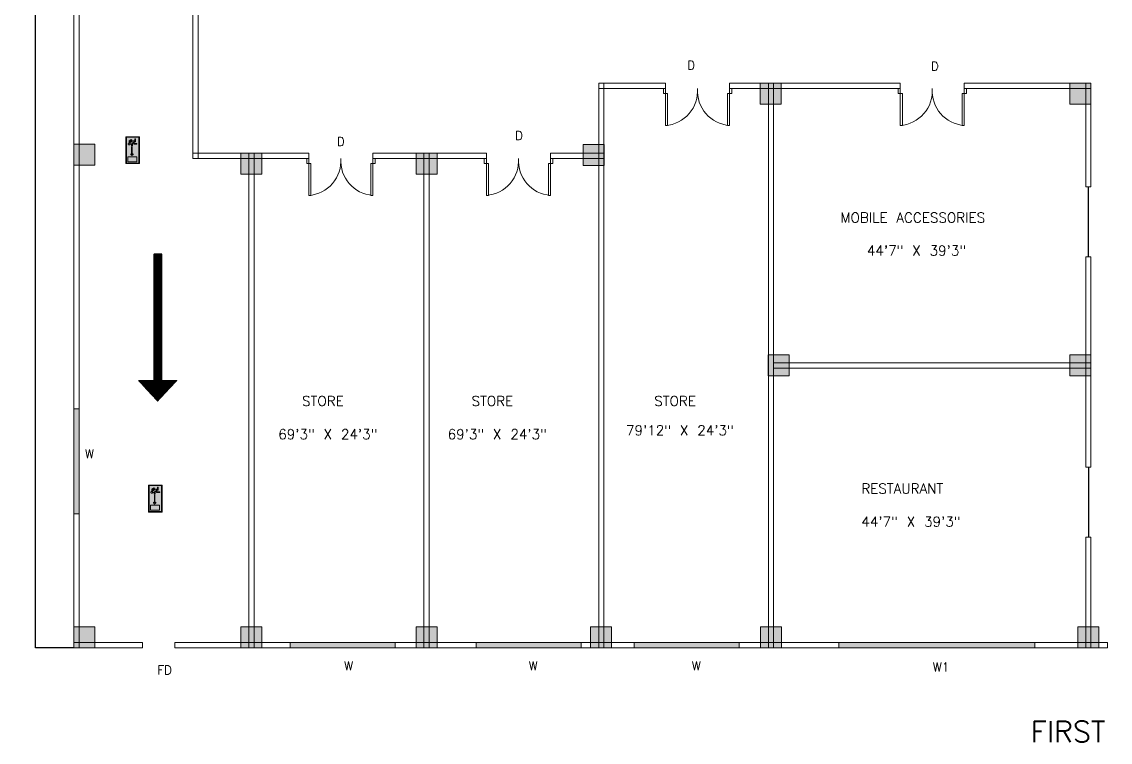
# Model space of a CAD drawing. Header units: inches. Extents: x 2447 to 25919, y 392 to 5548495.
# Drawn here: x 2549 to 4416, y 473 to 1710 of the extents above; entities that cross this region are included whole.
import ezdxf

# ---------------------------------------------------------------- set-up
doc = ezdxf.new("R2010")
doc.units = ezdxf.units.IN
doc.header["$LTSCALE"] = 0.019685
doc.header["$MEASUREMENT"] = 0
doc.layers.get('0').update_dxf_attribs({"lineweight": 18})
doc.layers.get('Defpoints').update_dxf_attribs({"color": 140, "lineweight": 18})
for name, color, linetype, lineweight in [('DOOR', 3, 'Continuous', 18), ('FIRE ESCAPE DOORS', 7, 'Continuous', 18), ('SHUTTER', 250, 'Continuous', 30), ('STAIRS', 7, 'Continuous', 18), ('WINDOWS', 7, 'Continuous', 18)]:
    doc.layers.add(name, color=color, linetype=linetype, lineweight=lineweight)
doc.styles.get("Standard").update_dxf_attribs({"font": 'txt.shx', "height": 15})
doc.dimstyles.get("Standard").update_dxf_attribs({"dimtxt": 16.8, "dimasz": 0.007087, "dimexe": 0.007087, "dimexo": 0.002461, "dimgap": 0.003543, "dimtad": 0, "dimtih": 1, "dimtoh": 1, "dimzin": 0, "dimdsep": 46, "dimlunit": 3, "dimtxsty": 'Standard', "dimcen": 0.003543, "dimadec": 0, "dimazin": 0, "dimtfac": 1, "dimtofl": 0, "dimtmove": 0, "dimatfit": 3, "dimfxl": 0.03937, "dimtolj": 1, "dimtzin": 0, "dimarcsym": 0})

# ---------------------------------------------------------------- blocks, each defined once
blk = doc.blocks.new('WINDOWS')
at = {"layer": 'WINDOWS'}
h = blk.add_hatch(color=4, dxfattribs=at)
h.dxf.hatch_style = 1
h.paths.add_polyline_path([(9, 90), (0, 90), (0, -90), (9, -90)])
blk.add_lwpolyline([(0, -90), (9, -90), (9, 90), (0, 90)], close=True, dxfattribs=at)
blk = doc.blocks.new('double doors')
at = {"layer": 'DOOR'}
for points in [[(-54.9, 8.6), (-51.3, 8.6), (-51.3, 63.6), (-54.9, 63.6)], [(54.9, 8.6), (51.3, 8.6), (51.3, 63.6), (54.9, 63.6)], [(-54.9, 8.6), (-58.6, 8.6), (-58.6, 0), (-54.9, 0)], [(54.9, 8.6), (58.6, 8.6), (58.6, 0), (54.9, 0)]]:
    blk.add_lwpolyline(points, close=True, dxfattribs=at)
for centre, start, end in [((-59.3, 4.3), 355.8288, 85.8288), ((59.3, 4.3), 94.1712, 184.1712)]:
    blk.add_arc(centre, 59.4, start, end, dxfattribs=at)
blk = doc.blocks.new('fire escape man')
h = blk.add_hatch(color=84)
h.paths.add_polyline_path([(22.2, 10.7), (-22.2, 10.7), (-22.2, -10.7), (22.2, -10.7)])
h.paths.add_polyline_path([(-6.1, -0.8), (-7.5, -0.8), (-9.4, 1.2), (-7.5, 3.2), (-6.1, 3.2), (-7.5, 1.7), (5.8, 1.7), (5.8, 0.7), (-7.5, 0.7)], flags=16)
h.paths.add_polyline_path([(-11.6, -7.3), (-20.1, -7.3), (-20.1, 8), (-11.6, 8)], flags=16)
h.paths.add_polyline_path([(7.4, 0.3), (7.4, 1.8), (10.5, 1.8), (10.5, 4), (10.7, 4), (10.9, 4), (11.2, 4), (11.6, 4.1), (11.8, 4.2), (12.1, 4.5), (12.3, 4.7), (12.4, 5), (12.5, 5.3), (12.5, 5.6), (12.5, 5.7), (12.5, 5.8), (16.2, 5.8), (18.2, 2.3), (17, 1.6), (15.5, 4.3), (13.4, 4.3), (15.9, -0.1), (15.9, -3.6), (19.7, -3.6), (19.7, -5.1), (14.4, -5.1), (14.4, -1.7), (11.7, -3.2), (11.7, -7.5), (10.4, -7.5), (10.4, -2.4), (13, -0.8), (11.7, 1.5), (11.7, 0.3)], flags=16)
h.paths.add_polyline_path([(9.3, 5.2), (9.2, 5.5), (9.1, 5.8), (9.1, 6.1), (9.1, 6.4), (9.2, 6.7), (9.3, 7), (9.5, 7.2), (9.7, 7.4), (10, 7.5), (10.3, 7.6), (10.6, 7.7), (10.9, 7.6), (11.2, 7.5), (11.4, 7.4), (11.6, 7.2), (11.8, 7), (12, 6.7), (12.1, 6.4), (12.1, 6.1), (12.1, 5.8), (12, 5.5), (11.8, 5.2), (11.6, 5), (11.4, 4.8), (11.2, 4.7), (10.9, 4.5), (10.6, 4.5), (10.3, 4.5), (10, 4.7), (9.7, 4.8), (9.5, 5)], flags=16)
h = blk.add_hatch(color=7)
h.dxf.hatch_style = 1
h.paths.add_polyline_path([(-11.6, 8), (-20.1, 8), (-20.1, -7.3), (-11.6, -7.3)])
h.paths.add_polyline_path([(5.8, 1.7), (-7.5, 1.7), (-6.1, 3.2), (-7.5, 3.2), (-9.4, 1.2), (-7.5, -0.8), (-6.1, -0.8), (-7.5, 0.7), (5.8, 0.7)])
h.paths.add_polyline_path([(13.4, 4.3), (15.5, 4.3), (17, 1.6), (18.2, 2.3), (16.2, 5.8), (12.5, 5.8), (12.5, 5.7), (12.5, 5.6), (12.5, 5.3), (12.4, 5), (12.3, 4.7), (12.1, 4.5), (11.8, 4.2), (11.6, 4.1), (11.2, 4), (10.9, 4), (10.7, 4), (10.5, 4), (10.5, 1.8), (7.4, 1.8), (7.4, 0.3), (11.7, 0.3), (11.7, 1.5), (13, -0.8), (10.4, -2.4), (10.4, -7.5), (11.7, -7.5), (11.7, -3.2), (14.4, -1.7), (14.4, -5.1), (19.7, -5.1), (19.7, -3.6), (15.9, -3.6), (15.9, -0.1)])
h.paths.add_polyline_path([(12, 5.5), (12.1, 5.8), (12.1, 6.1), (12.1, 6.4), (12, 6.7), (11.8, 7), (11.6, 7.2), (11.4, 7.4), (11.2, 7.5), (10.9, 7.6), (10.6, 7.7), (10.3, 7.6), (10, 7.5), (9.7, 7.4), (9.5, 7.2), (9.3, 7), (9.2, 6.7), (9.1, 6.4), (9.1, 6.1), (9.1, 5.8), (9.2, 5.5), (9.3, 5.2), (9.5, 5), (9.7, 4.8), (10, 4.7), (10.3, 4.5), (10.6, 4.5), (10.9, 4.5), (11.2, 4.7), (11.4, 4.8), (11.6, 5), (11.8, 5.2)])
blk.add_lwpolyline([(-23.1, 11.6), (23.1, 11.6), (23.1, -11.6), (-23.1, -11.6)], close=True)
at = {"color": 18, "true_color": 0x000000}
for points in [[(-23.1, 11.6), (23.1, 11.6), (23.1, -11.6), (-23.1, -11.6)], [(-22.2, 10.7), (22.2, 10.7), (22.2, -10.7), (-22.2, -10.7)], [(-20.1, 8), (-11.6, 8), (-11.6, -7.3), (-20.1, -7.3)], [(-7.5, 1.7), (-6.1, 3.2), (-7.5, 3.2), (-9.4, 1.2), (-7.5, -0.8), (-6.1, -0.8), (-7.5, 0.7), (5.8, 0.7), (5.8, 1.7), (-7.5, 1.7)], [(19.7, -3.6), (15.9, -3.6), (15.9, -0.1), (13.4, 4.3), (15.5, 4.3), (17, 1.6), (18.2, 2.3), (16.2, 5.8), (12.5, 5.8), (12.5, 5.8), (12.5, 5.7), (12.5, 5.6), (12.5, 5.3), (12.4, 5), (12.3, 4.7), (12.1, 4.5), (11.8, 4.2), (11.6, 4.1), (11.2, 4), (10.9, 4), (10.7, 4), (10.5, 4), (10.5, 1.8), (7.4, 1.8), (7.4, 0.3), (11.7, 0.3), (11.7, 1.5), (13, -0.8), (10.4, -2.4), (10.4, -7.5), (11.7, -7.5), (11.7, -3.2), (14.4, -1.7), (14.4, -5.1), (19.7, -5.1), (19.7, -3.6)], [(10.6, 7.7), (10.3, 7.6), (10, 7.5), (9.7, 7.4), (9.5, 7.2), (9.3, 7), (9.2, 6.7), (9.1, 6.4), (9.1, 6.1), (9.1, 5.8), (9.2, 5.5), (9.3, 5.2), (9.5, 5), (9.7, 4.8), (10, 4.7), (10.3, 4.5), (10.6, 4.5), (10.9, 4.5), (11.2, 4.7), (11.4, 4.8), (11.6, 5), (11.8, 5.2), (12, 5.5), (12.1, 5.8), (12.1, 6.1), (12.1, 6.4), (12, 6.7), (11.8, 7), (11.6, 7.2), (11.4, 7.4), (11.2, 7.5), (10.9, 7.6), (10.6, 7.7)]]:
    blk.add_lwpolyline(points, close=True, dxfattribs=at)
at = {"color": 84, "lineweight": 0}
blk.add_lwpolyline([(22.2, 10.7), (-22.2, 10.7), (-22.2, -10.7), (22.2, -10.7), (22.2, 10.7)], close=True, dxfattribs=at)
blk = doc.blocks.new('column')
at = {"layer": 'FIRE ESCAPE DOORS'}
h = blk.add_hatch(color=2, dxfattribs=at)
h.dxf.hatch_style = 1
h.paths.add_polyline_path([(3085.8, 2952.4), (3049.8, 2952.4), (3049.8, 2916.4), (3085.8, 2916.4)])
blk.add_lwpolyline([(3049.8, 2916.4), (3085.8, 2916.4), (3085.8, 2952.4), (3049.8, 2952.4)], close=True, dxfattribs=at)
blk = doc.blocks.new('COLUMNS')
at = {"layer": 'FIRE ESCAPE DOORS'}
blk.add_blockref('column', (-3067.8, -2934.4), dxfattribs=at)
blk = doc.blocks.new('*D195')
at = {"color": 0, "lineweight": -2, "transparency": 16777216}
for p, q in [((2638.8, 3035.2), (2572.6, 3035.2)), ((2572.6, 3035.2), (2572.6, 1843.7)), ((2572.6, 635.2), (2572.6, 1826.7)), ((2638.8, 635.2), (2572.6, 635.2))]:
    blk.add_line(p, q, dxfattribs=at)
at = {"color": 0, "transparency": 16777216}
for points in [[(2572.6, 3035.2), (2572.6, 3035.2), (2572.6, 3035.2)], [(2572.6, 635.2), (2572.6, 635.2), (2572.6, 635.2)]]:
    blk.add_solid(points, dxfattribs=at)
at = {"layer": 'Defpoints', "color": 0, "transparency": 16777216}
for p in [(2638.8, 3035.2), (2572.6, 635.2), (2638.8, 635.2)]:
    blk.add_point(p, dxfattribs=at)
at = {"color": 0, "transparency": 16777216, "insert": (2572.6, 1835.2), "char_height": 17, "attachment_point": 5}
blk.add_mtext("\\A1;200'", dxfattribs=at)
blk = doc.blocks.new('WINDOWS W1')
h = blk.add_hatch(color=4)
h.dxf.hatch_style = 1
h.paths.add_polyline_path([(336, 9), (0, 9), (0, 0), (336, 0)])
blk.add_lwpolyline([(0, 0), (336, 0), (336, 9), (0, 9)], close=True)

msp = doc.modelspace()

# ---------------------------------------------------------------- hatches: boundary and pattern name
at = {"layer": 'FIRE ESCAPE DOORS'}
h = msp.add_hatch(dxfattribs=at)
h.set_pattern_fill('ANSI32', color=3, angle=270)
h.set_pattern_definition([(315, (2830.701, 1191.62403), (0.265165, 0.265165), []), (315, (2830.701, 1191.44725), (0.265165, 0.265165), [])])
h.paths.add_polyline_path([(2789.311, 1093.78), (2789.311, 1311.607), (2775.999, 1311.607), (2775.999, 1093.78)])
h.paths.add_polyline_path([(2815.668, 1093.78), (2789.311, 1093.78), (2775.999, 1093.78), (2749.642, 1093.78), (2782.655, 1058.378)])

# ---------------------------------------------------------------- linework, layer by layer
for p, q in [((2638.77, 3035.22), (2638.77, 635.22)), ((2647.77, 3035.22), (2647.77, 635.22)), ((2842.675, 1803.803), (2842.675, 1475.22)), ((2851.675, 1803.803), (2851.675, 1475.22)), ((3538.77, 1604.22), (3547.77, 1604.22)), ((3538.77, 1604.22), (3538.77, 635.22)), ((3538.77, 1595.22), (3547.77, 1595.22)), ((3547.77, 1604.22), (3547.77, 635.22)), ((3547.77, 1604.22), (3653.338, 1604.22)), ((3547.77, 1595.22), (3653.338, 1595.22)), ((3653.338, 1595.22), (3653.338, 1604.22)), ((3763.237, 1595.22), (3763.237, 1604.22)), ((3763.237, 1604.22), (3838.77, 1604.22)), ((3763.237, 1595.22), (3838.77, 1595.22)), ((3829.77, 635.22), (3829.77, 1604.22)), ((3838.77, 635.22), (3838.77, 1604.22)), ((4055.921, 1595.22), (4055.921, 1604.22)), ((4165.82, 1595.22), (4165.82, 1604.22)), ((4373.97, 1426.44), (4373.97, 1604.22)), ((4382.97, 1426.44), (4382.97, 1604.22)), ((2842.675, 1484.22), (2938.77, 1484.22)), ((2842.675, 1475.22), (2947.77, 1475.22)), ((2938.77, 1484.22), (2938.77, 635.22)), ((2938.77, 1484.22), (3041.589, 1484.22)), ((2938.77, 1475.22), (3041.589, 1475.22)), ((2947.77, 1484.22), (2947.77, 635.22)), ((3041.589, 1475.22), (3041.589, 1484.22)), ((3151.488, 1484.22), (3247.77, 1484.22)), ((3151.488, 1475.22), (3151.488, 1484.22)), ((3151.488, 1475.22), (3247.77, 1475.22)), ((3238.77, 1484.22), (3238.77, 635.22)), ((3247.77, 1484.22), (3247.77, 635.22)), ((3247.77, 1484.22), (3346.294, 1484.22)), ((3247.77, 1475.22), (3346.294, 1475.22)), ((3346.294, 1475.257), (3346.294, 1484.22)), ((3456.193, 1484.22), (3547.77, 1484.22)), ((3456.193, 1475.22), (3456.193, 1484.22)), ((3456.193, 1475.22), (3547.77, 1475.22)), ((4373.97, 945.527), (4373.97, 1306.337)), ((4382.97, 945.527), (4382.97, 1306.337)), ((4373.97, 635.22), (4373.97, 824.915)), ((4382.97, 635.22), (4382.97, 824.915)), ((2638.77, 644.22), (2756.587, 644.22)), ((2638.77, 635.22), (2756.587, 635.22)), ((2811.706, 644.22), (3838.77, 644.22)), ((2811.706, 635.22), (3838.77, 635.22))]:
    msp.add_line(p, q)
for p, q in [((4382.97, 1426.44), (4373.97, 1426.44)), ((4382.97, 1306.337), (4373.97, 1306.337)), ((4382.97, 945.527), (4373.97, 945.527)), ((4382.97, 824.915), (4373.97, 824.915)), ((2756.587, 644.22), (2756.587, 635.22)), ((2811.706, 644.22), (2811.706, 635.22)), ((4411.211, 644.22), (4411.211, 635.22))]:
    msp.add_line(p, q, dxfattribs=at)
at = {"layer": 'SHUTTER'}
for p, q in [((4378.279, 1426.253), (4378.279, 1306.253)), ((4378.586, 944.922), (4378.586, 824.922))]:
    msp.add_line(p, q, dxfattribs=at)
at = {"layer": 'STAIRS'}
for p, q in [((4055.921, 1604.22), (3838.77, 1604.22)), ((4055.921, 1595.22), (3838.77, 1595.22)), ((4382.97, 1604.22), (4165.82, 1604.22)), ((4382.97, 1595.22), (4165.82, 1595.22)), ((4382.97, 1124.22), (3838.77, 1124.22)), ((4382.97, 1115.22), (3838.77, 1115.22)), ((4411.211, 644.22), (3838.77, 644.22)), ((4411.211, 635.22), (3838.77, 635.22))]:
    msp.add_line(p, q, dxfattribs=at)

# ---------------------------------------------------------------- block references
for name, p in [('COLUMNS', (3833.93, 1586.22)), ('COLUMNS', (4364.97, 1586.311)), ('COLUMNS', (2656.77, 1481.695)), ('COLUMNS', (3529.93, 1480.886)), ('COLUMNS', (2943.164, 1466.131)), ('COLUMNS', (3243.755, 1466.06)), ('COLUMNS', (3847.541, 1120.075)), ('COLUMNS', (4364.97, 1119.992)), ('COLUMNS', (2656.77, 653.22)), ('COLUMNS', (2943.237, 653.224)), ('COLUMNS', (3243.593, 653.22)), ('COLUMNS', (3542.552, 653.22)), ('COLUMNS', (3834.427, 653.22)), ('COLUMNS', (4378.478, 653.22)), ('WINDOWS W1', (3950.566, 635.22))]:
    msp.add_blockref(name, p)
for p, rotation in [((2739.431, 1489.339), 89.99999999999999), ((2778.381, 891.387), 90)]:
    msp.add_blockref('fire escape man', p, dxfattribs=dict(rotation=rotation))
at = {"layer": 'DOOR', "xscale": -1, "rotation": 179.9999643756414}
for p in [(3708.288, 1595.22), (4110.87, 1595.22), (3096.539, 1475.22), (3401.243, 1475.257)]:
    msp.add_blockref('double doors', p, dxfattribs=at)
at = {"layer": 'WINDOWS'}
msp.add_blockref('WINDOWS', (2638.77, 955.1), dxfattribs=at)
for p, rotation in [((3099.871, 635.407), 90), ((3418.762, 644.293), 269.9999999999998), ((3689.535, 635.163), 90)]:
    msp.add_blockref('WINDOWS', p, dxfattribs=dict(at, rotation=rotation))

# ---------------------------------------------------------------- texts
at = {"attachment_point": 1}
for s, width, gutter_width, heights, insert, char_height in [('D', 120.00731, 75, [0], (3690.58, 1642.591), 15), ('D', 120.00731, 75, [0], (4108.626, 1640.997), 15), ('D', 120.00731, 75, [0], (3395.317, 1521.868), 15), ('D', 120.00731, 75, [0], (3089.693, 1511.52), 15), ('MOBILE ACCESSORIES\\P\\P   44\'7" X 39\'3"', 323.9372, 85, [0], (3953.258, 1382.128), 17), ('STORE', 121.86116, 85, [21.909], (3030.093, 1067.242), 17), ('STORE', 121.86116, 85, [21.909], (3320.711, 1067.242), 17), ('STORE', 121.86116, 85, [21.909], (3634.123, 1067.242), 17), ('69\'3" X 24\'3"', 234.16481, 85, [0], (2989.18, 1010.25), 17), ('69\'3" X 24\'3"', 234.16481, 85, [0], (3279.798, 1010.25), 17), ('79\'12" X 24\'3"', 199.07377, 85, [0], (3585.666, 1016.983), 17), ('W', 89.63251, 75, [0], (2657.706, 975.771), 15), ('RESTAURANT\\P\\P44\'7" X 39\'3"', 358.90446, 85, [0], (3989.29, 916.943), 17), ('FD', 81.03116, 75, [0], (2781.803, 604.664), 15), ('W', 89.63251, 75, [0], (3102.137, 611.649), 15), ('W', 89.63251, 75, [0], (3418.762, 611.649), 15), ('W', 89.63251, 75, [0], (3698.55, 611.649), 15), ('W1', 114.63655, 75, [0], (4111.845, 609.71), 15), ('{\\C1;FIRST FLOOR}', 502.39431, 180, [0], (4279.491, 509.108), 36)]:
    msp.add_mtext_dynamic_manual_height_columns(s, width=width, gutter_width=gutter_width, heights=heights, dxfattribs=dict(at, insert=insert, char_height=char_height))

# ---------------------------------------------------------------- dimensions: what is measured, and where the dimension line sits
dim = msp.add_linear_dim(base=(2572.635, 635.22), p1=(2638.77, 3035.22), p2=(2638.77, 635.22), angle=90, dimstyle='Standard')
dim.commit()
dim.dimension.update_dxf_attribs({"geometry": '*D195', "text_midpoint": (2572.635, 1835.22)})

doc.saveas('drawing.dxf')
